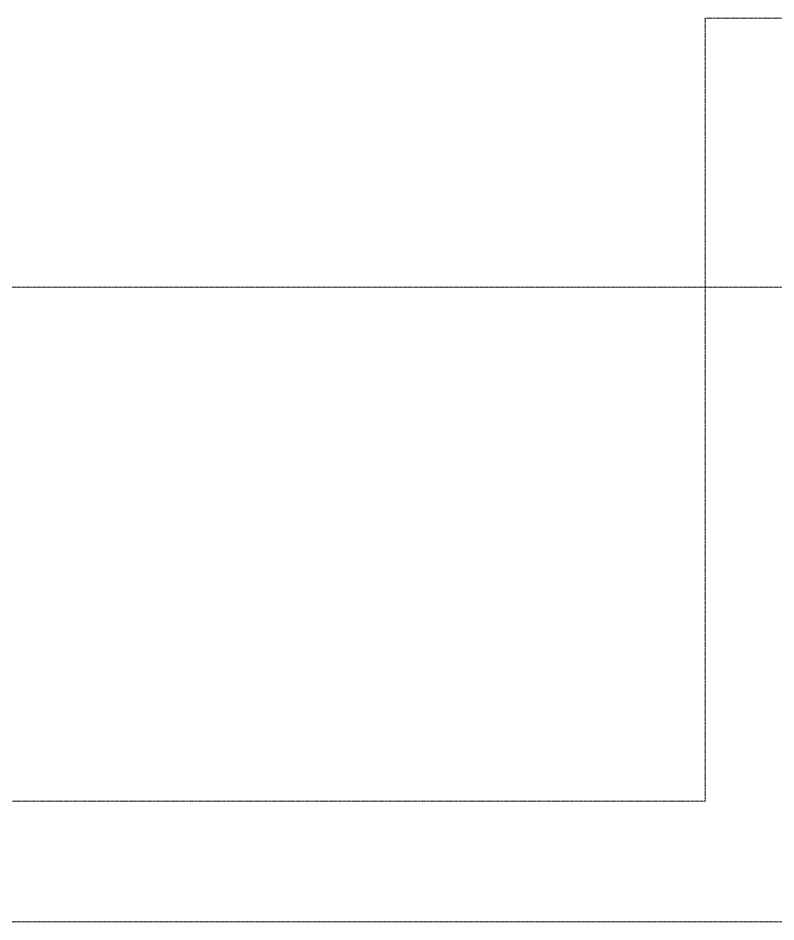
# Model space of a CAD drawing. Header units: millimetres. Extents: x 984 to 425800, y -34355 to 59419.
# Drawn here: x 116180 to 121025, y 12194 to 17972 of the extents above; entities that cross this region are included whole.
import ezdxf

# ---------------------------------------------------------------- set-up
doc = ezdxf.new("R2010")
doc.units = ezdxf.units.MM
doc.linetypes.add('DPA_Grid _ Level 100', pattern=[10, 5.5, -1.6, 1.3, -1.6])
doc.linetypes.add('DPA_Hidden 100', pattern=[7.2, 4.7, -2.5])
doc.layers.add('A-DETL', color=1, linetype='Continuous', lineweight=70)
doc.layers.add('S-GRID', color=251, linetype='Continuous', lineweight=9)

msp = doc.modelspace()

# ---------------------------------------------------------------- linework, layer by layer
at = {"layer": 'A-DETL', "linetype": 'DPA_Hidden 100', "lineweight": 9}
for p, q in [((169690.8, 17972), (120572.8, 17972)), ((120572.8, 17972), (120572.8, 12966.4)), ((120572.8, 12966.4), (101460.8, 12966.4))]:
    msp.add_line(p, q, dxfattribs=at)
at = {"layer": 'S-GRID', "linetype": 'DPA_Grid _ Level 100'}
for p, q in [((415577.1, 16252), (62413.8, 16252)), ((415577.1, 12194), (59238.8, 12194))]:
    msp.add_line(p, q, dxfattribs=at)

doc.saveas('drawing.dxf')
